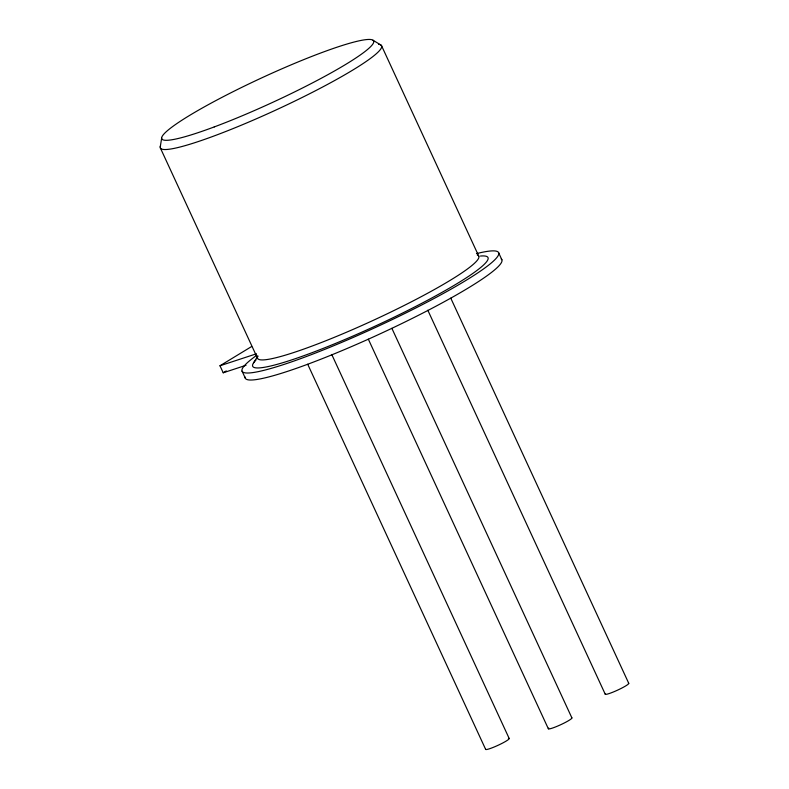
<?xml version="1.0" encoding="UTF-8"?>
<svg xmlns="http://www.w3.org/2000/svg" width="789" height="789" viewBox="0 0 789 789"><rect width="100%" height="100%" fill="white"/><g stroke="black" fill="none" stroke-linecap="round" stroke-linejoin="round"><path stroke-width="1.18" d="M160.226 147.02L161.686 138.016M253.663 362.713L257.904 355.957M246.03 365.287L223.218 372.783L219.983 365.771L251.642 346.519M223.218 372.783L226.285 370.919M219.983 365.771L256.484 353.778M373 40.229L381.038 45.121M498.628 252.746L501.863 259.759M381.6 45.831L478.815 256.218M450.785 298.183L628.744 683.304M427.816 310.235L605.252 694.241M391.877 328.332L571.897 717.921M368.345 339.191L548.355 728.78M331.755 354.498L509.191 738.504M307.71 364.262L485.659 749.392M160.345 147.928L257.559 358.324M242.065 371.146L245.3 378.158M476.457 253.634A141.28 16.234 -24.8 0 1 458.902 284.622A141.28 16.234 -24.8 0 1 292.857 361.421A141.28 16.234 -24.8 0 1 256.741 355.267M501.222 258.94A141.28 16.234 -24.8 0 1 379.834 333.954A141.28 16.234 -24.8 0 1 245.162 377.093M571.581 717.753A12.959 1.489 -24.8 0 1 559.953 725.061A12.959 1.489 -24.8 0 1 548.75 728.089M480.501 256.04A129.613 14.902 -24.8 0 1 377.31 325.137A129.613 14.902 -24.8 0 1 256.021 359.962M378.631 44.312A121.841 14.005 -24.8 0 1 279.839 108.201A121.841 14.005 -24.8 0 1 160.542 145.906M508.412 738.356A12.959 1.489 -24.8 0 1 499.181 744.767A12.959 1.489 -24.8 0 1 485.669 749.175M628.36 683.175A12.959 1.489 -24.8 0 1 617.185 690.326A12.959 1.489 -24.8 0 1 605.538 693.6M477.266 255.005A121.841 14.005 -24.8 0 1 373.572 320.206A121.841 14.005 -24.8 0 1 257.756 356.293M214.273 126.911A116.654 13.403 -24.8 0 0 373.779 41.718A116.654 13.403 -24.8 0 0 215.141 100.972A116.654 13.403 -24.8 0 0 214.273 126.911"/></g></svg>
